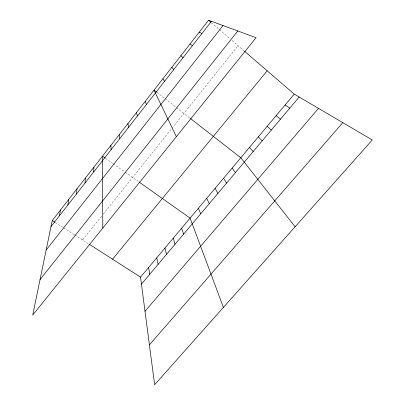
<?xml version="1.0" encoding="UTF-8"?>
<svg xmlns="http://www.w3.org/2000/svg" width="405" height="405" viewBox="0 0 405 405"><rect width="100%" height="100%" fill="white"/><g stroke="black" fill="none" stroke-linecap="round" stroke-linejoin="round"><path stroke-width="0.3" stroke-dasharray="2.02 1.52" d="M82.559 239.973L101.706 216.052M103.285 214.078L171.598 128.739M171.993 128.248L238.074 45.704M55.313 222.502L62.486 227.099M63.55 227.782L74.166 234.586M74.687 234.925L88.639 243.871M105.538 158.32L112.661 163.357M113.162 163.711L124.679 171.857M125.175 172.206L138.637 181.723M156.912 92.365L164.121 97.985M165.119 98.759L176.038 107.274M176.529 107.654L189.869 118.052M211.405 22.71L218.538 28.856M219.475 29.666L230.222 38.936M232.07 40.525L244.169 50.954"/><path stroke-width="0.61" d="M93.712 171.923L93.914 167.138M85.009 183.055L85.425 178.018M76.383 194.081L77.011 188.796M67.843 205.006L68.678 199.473M59.383 215.825L60.426 210.048M52.245 220.533L32.714 315.08L256.076 37.68L208.55 20.25L52.245 220.533L54.802 222.173M51 226.542L211.476 21.323M46.14 250.072L223.044 25.566M40.049 279.551L237.821 30.988M112.549 259.2L267.178 70.794M140.525 277.136L294.238 94.122L372.286 139.958L154.634 384.75L140.525 277.136L89.146 244.195M141.441 284.123L299.163 97.013M145.005 311.288L318.497 108.368M149.41 344.888L342.822 122.649M199.245 32.172L201.903 33.564M285.13 104.966L289.803 108.12M105.027 157.96L102.48 156.163L102.799 228.035M139.143 182.078L190.102 218.113L223.398 307.41M190.031 43.983L192.421 45.689M276.104 115.709L280.523 119.126M156.431 91.991L154.027 90.118L176.362 136.677M190.365 118.442L240.793 157.753L295.113 226.754M208.55 20.25L210.929 22.3M244.635 51.359L294.238 94.122M267.158 126.36L271.335 130.03M180.898 55.682L183.035 57.692M258.294 136.915L262.227 140.834M249.505 147.38L253.201 151.541M171.857 67.265L173.74 69.579M232.161 168.029L235.396 172.667M162.901 78.747L164.531 81.354M223.6 178.22L226.608 183.085M215.116 188.325L217.905 193.413M206.707 198.339L209.274 203.654M198.369 208.266L200.723 213.799M145.233 101.382L146.387 104.561M181.658 228.162L183.586 234.125M173.284 238.13L175.006 244.306M136.525 112.539L137.442 115.997M164.987 248.007L166.501 254.396M156.765 257.803L158.077 264.394M127.899 123.596L128.582 127.327M148.61 267.513L149.723 274.301M119.348 134.551L119.809 138.55M110.874 145.405L111.112 149.668"/></g></svg>
